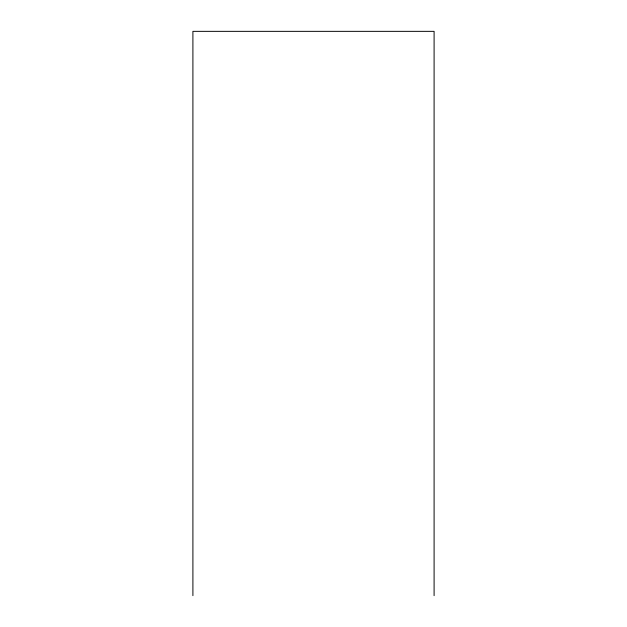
<?xml version="1.0" encoding="UTF-8"?>
<svg xmlns="http://www.w3.org/2000/svg" width="627" height="627" viewBox="0 0 627 627"><rect width="100%" height="100%" fill="white"/><g stroke="black" fill="none" stroke-linecap="round" stroke-linejoin="round"><path stroke-width="0.94" d="M434.096 595.65L434.096 31.35L192.904 31.35L192.904 595.65"/></g></svg>
